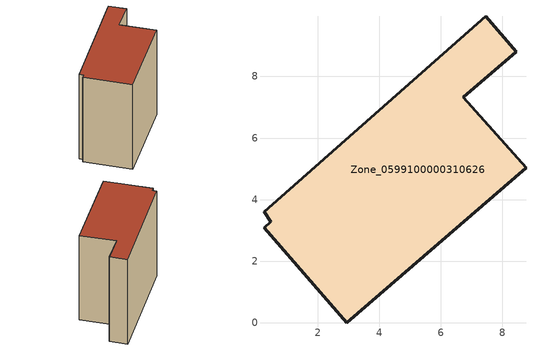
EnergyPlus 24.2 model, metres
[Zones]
Zone_0599100000310626
 floor ground (C_G): 0.26,3.6 7.47,9.95 8.46,8.81 6.73,7.33 8.77,5.03 2.95,0 0.25,3.08 0.47,3.28 z0
 wall outside (C_F): 6.73,7.33 8.46,8.81 7.47,9.95 0.26,3.6 0.47,3.28 0.25,3.08 2.95,0 8.77,5.03 6.73,7.33 z0:8.21
 roof outside (C_R): 0.47,3.28 0.25,3.08 2.95,0 8.77,5.03 6.73,7.33 8.46,8.81 7.47,9.95 0.26,3.6 z8.21
[BUILDING]
Pand.0599100000310626: North Axis=0; Terrain=City; Loads Convergence Tolerance Value=0.04; Temperature Convergence Tolerance Value=0.4; Solar Distribution=FullExterior; Maximum Number of Warmup Days=25; Minimum Number of Warmup Days=1
[Site:Location]
Rotterdam.The.Hague.AP_ZH_NLD Design_Conditions: Latitude=51.96; Longitude=4.45; Time Zone=1; Elevation=-4.5
[SITE:GROUNDTEMPERATURE:BUILDINGSURFACE]
18, 18, 18, 18, 18, 18, 18, 18, 18, 18, 18, 18
[MATERIAL] Thermal Absorptance=0.9; Solar Absorptance=0.7; Visible Absorptance=0.7
Name | Roughness | Thickness | Conductivity | Density | Specific Heat
G.TI.1946 | MediumSmooth | 0.15 | 1 | 540 | 1210
F.TI.1946 | Rough | 0.3 | 0.857143 | 1920 | 840
R.TI.1946 | MediumRough | 0.2 | 0.1 | 1500 | 1000
[CONSTRUCTION]
C_G: G.TI.1946
C_F: F.TI.1946
C_R: R.TI.1946
[ZONE]
Zone_0599100000310626: Type=1; Multiplier=1; Ceiling Height=Autocalculate; Volume=Autocalculate; Floor Area=autocalculate; Part of Total Floor Area=Yes
[ZONEINFILTRATION:DESIGNFLOWRATE]
Infil_Zone_0599100000310626: Zone or ZoneList or Space or SpaceList=Zone_0599100000310626; Schedule=AlwaysOn; Design Flow Rate Calculation Method=Flow/Area; Flow Rate per Floor Area=0.003; Constant Term Coefficient=1; Temperature Term Coefficient=0; Velocity Term Coefficient=0; Velocity Squared Term Coefficient=0
[HVACTEMPLATE:ZONE:IDEALLOADSAIRSYSTEM]
Zone_0599100000310626: Maximum Heating Supply Air Temperature=50; Minimum Cooling Supply Air Temperature=13; Maximum Heating Supply Air Humidity Ratio=0.0156; Minimum Cooling Supply Air Humidity Ratio=0.0077; Heating Limit=NoLimit; Cooling Limit=NoLimit; Dehumidification Control Type=ConstantSensibleHeatRatio; Cooling Sensible Heat Ratio=0.7; Dehumidification Setpoint=60; Humidification Control Type=None; Humidification Setpoint=30; Outdoor Air Method=None; Outdoor Air Flow Rate per Person=0.00944; Outdoor Air Flow Rate per Zone Floor Area=0; Outdoor Air Flow Rate per Zone=0; Demand Controlled Ventilation Type=None; Outdoor Air Economizer Type=NoEconomizer; Heat Recovery Type=None; Sensible Heat Recovery Effectiveness=0.7; Latent Heat Recovery Effectiveness=0.65
[ZONECONTROL:THERMOSTAT]
ThermostatControl_Zone_0599100000310626: Zone or ZoneList=Zone_0599100000310626; Control Type Schedule=DualSetpointControlType; Control 1=Thermostat_Zone_0599100000310626; Temperature Difference Between Cutout And Setpoint=0
[THERMOSTATSETPOINT:DUALSETPOINT]
Thermostat_Zone_0599100000310626: Heating Setpoint Temperature Schedule=HeatingSetpoint_Zone_0599100000310626; Cooling Setpoint Temperature Schedule=CoolingSetpoint_Zone_0599100000310626
[SCHEDULE:COMPACT]
HeatingSetpoint_Zone_0599100000310626: Through: 12/31, For: AllDays, Until: 24:00, 21
CoolingSetpoint_Zone_0599100000310626: Through: 12/31, For: AllDays, Until: 24:00, 24
DualSetpointControlType: Through: 12/31, For: AllDays, Until: 24:00, 4
AlwaysOn: Through: 12/31, For: AllDays, Until: 24:00, 1
